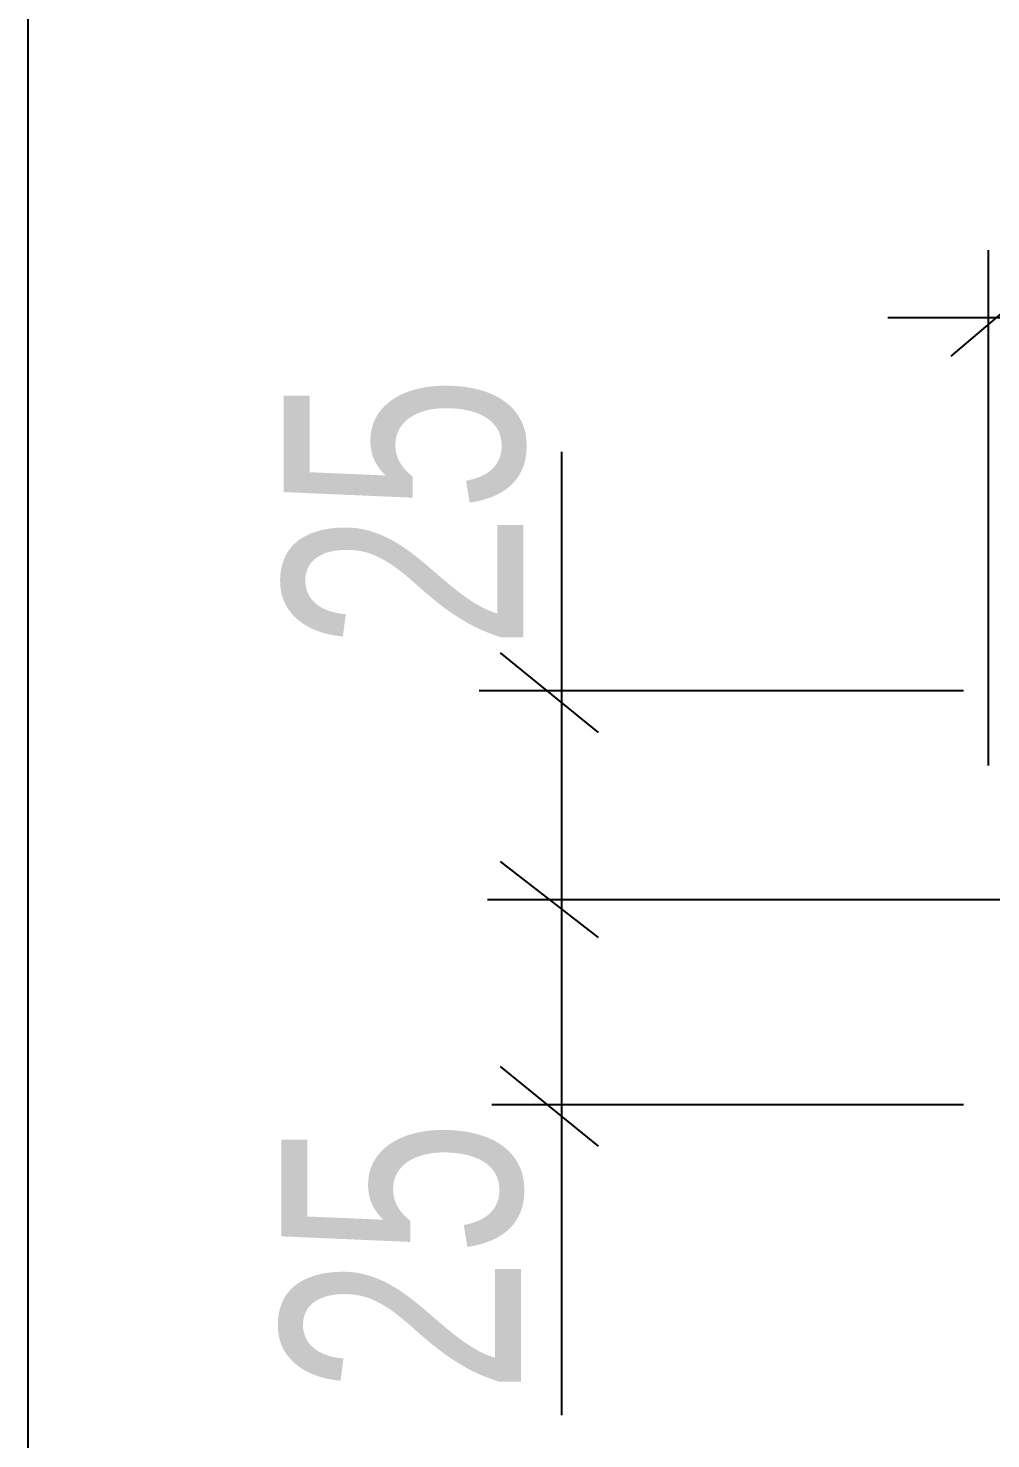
# Model space of a CAD drawing. Header units: millimetres. Extents: x -22 to 819, y -311 to 283.
# Drawn here: x 508.75 to 517.98, y -279.21 to -265.68 of the extents above; entities that cross this region are included whole.
import ezdxf

# ---------------------------------------------------------------- set-up
doc = ezdxf.new("R2010")
doc.units = ezdxf.units.MM
doc.styles.add('Arial Narrow', font='ARIALN.TTF', dxfattribs={"height": 0.2})

# ---------------------------------------------------------------- blocks, each defined once
blk = doc.blocks.new('0_TCM_4503_AIVD_AD_NOTE_BLOCK-43754868-16805')
at = {"color": 4, "linetype": 'Continuous'}
blk.add_line((508.747, -306.008), (508.747, -221.008), dxfattribs=at)
at = {"color": 7, "linetype": 'Continuous'}
for p, q in [((517.952, -267.808), (517.952, -272.75)), ((518.488, -268.061), (517.592, -268.825)), ((516.99, -268.453), (523.246, -268.453)), ((513.861, -269.742), (513.861, -278.982)), ((513.273, -271.669), (514.21, -272.434)), ((517.714, -272.033), (513.069, -272.033)), ((513.273, -273.671), (514.21, -274.399)), ((513.151, -274.035), (518.937, -274.035)), ((513.273, -275.636), (514.21, -276.4)), ((513.191, -276), (517.714, -276))]:
    blk.add_line(p, q, dxfattribs=at)
at = {"color": 7, "linetype": 'Continuous', "style": 'Arial Narrow', "width": 0.9}
for p in [(513.493, -271.64), (513.471, -278.779)]:
    blk.add_text('25', height=2.2966, rotation=90, dxfattribs=at).set_placement(p)

msp = doc.modelspace()

# ---------------------------------------------------------------- block references
msp.add_blockref('0_TCM_4503_AIVD_AD_NOTE_BLOCK-43754868-16805', (0, 0))

doc.saveas('drawing.dxf')
